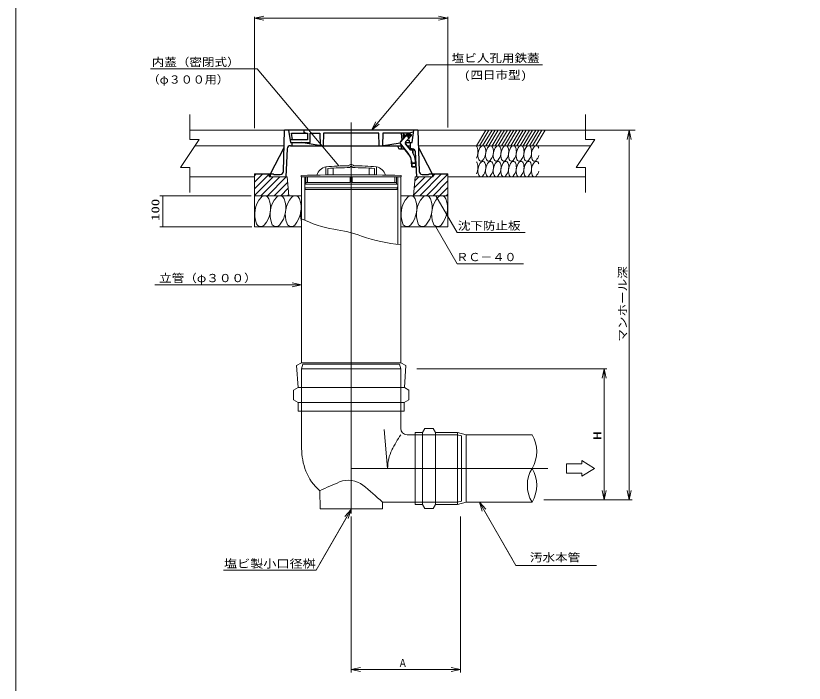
# Model space of a CAD drawing. Units: millimetres on the paper. Extents: x -392 to 404, y -283 to 281.
# Drawn here: x -391.8 to -139, y -150.1 to 63.8 of the extents above; entities that cross this region are included whole.
import ezdxf
from ezdxf.enums import TextEntityAlignment as Align

# ---------------------------------------------------------------- set-up
doc = ezdxf.new("R2010")
doc.units = ezdxf.units.MM
doc.layers.add('0-2__0-3__0-3_LAYER001', color=7, linetype='Continuous', lineweight=18)
doc.layers.add('0-4__0-5__1-1_陣へようこそ', color=7, linetype='Continuous', lineweight=18)
doc.layers.add('0-5__0-0_', color=7, linetype='Continuous')
doc.styles.add('ＭＳ ゴシック', font='')
doc.styles.get('ＭＳ ゴシック').set_extended_font_data('MS Gothic')

# ---------------------------------------------------------------- blocks, each defined once
blk = doc.blocks.new('-000-A$C1F87363D')
at = {"layer": '0-4__0-5__1-1_陣へようこそ', "lineweight": 25}
for p, q in [((-21.746, -13.226), (-21.4, 0)), ((21.4, 0), (-21.4, 0)), ((-20.1, 0), (-19.5, -4)), ((-15.1, -0.7), (-15.1, 0)), ((19.5, -4), (20.1, 0)), ((21.4, 0), (21.746, -13.226)), ((-19.141, -1), (-14, -1)), ((-18.819, -3.15), (-19.141, -1)), ((-14.58, -1), (-15.1, -0.7)), ((-14, -1), (-14, -3.15)), ((-13.2, -1), (-10.1, -1)), ((-13.2, -4), (-13.2, -1)), ((-10.1, -1), (-10, -4.95)), ((-8.9, -1), (-9.001, -5)), ((8.9, -1), (-8.9, -1)), ((9.001, -5), (8.9, -1)), ((10.1, -1), (10, -4.95)), ((18.5, -1), (10.1, -1)), ((16.289, -3.172), (16.1, -1)), ((16.6, -1), (16.6, -2.1)), ((19.996, -0.692), (18.5, -1)), ((-14, -3.15), (-19.628, -3.15)), ((-19.512, -5), (16.053, -5)), ((-19.5, -4), (-13.2, -4)), ((-19, -4), (-19, -5)), ((-9.68, -5), (-16.087, -4)), ((9.68, -5), (15.638, -4.07)), ((15, -5.5), (15, -5)), ((16, -5), (16, -6)), ((17.324, -4), (19.5, -4)), ((18.656, -3.3), (17.855, -3.3)), ((17.907, -5), (19, -5)), ((18.703, -4), (18.656, -3.3)), ((19, -6), (19, -4)), ((-25.9, -14), (-21.545, -5.55)), ((-20.511, -5.948), (-21, -15)), ((15.5, -6), (17.044, -6)), ((19.566, -6), (18.717, -6)), ((21, -15), (20.565, -6.946)), ((21.545, -5.55), (25.9, -14)), ((-31, -14), (-25, -14)), ((-26, -14.1), (-26, -15)), ((-24.8, -14.2), (-22.746, -14.2)), ((22.746, -14.2), (24.8, -14.2)), ((25, -14), (31, -14)), ((26, -14.1), (26, -15))]:
    blk.add_line(p, q, dxfattribs=at)
at = {"layer": '0-4__0-5__1-1_陣へようこそ', "color": 4, "lineweight": 25}
for p, q in [((19.436, -1.65), (17.45, -1.65)), ((18.5, -0.714), (18.5, -2.806))]:
    blk.add_line(p, q, dxfattribs=at)
at = {"layer": '0-4__0-5__1-1_陣へようこそ', "lineweight": 25}
for points in [[(18.036, -1.232), (15.766, -3.752), (18.036, -1.232)], [(17.079, -1.547), (16.6, -1.115), (17.079, -1.547)], [(17.444, -3.757), (18.964, -2.068), (17.444, -3.757)], [(15.749, -4.401), (18.484, -7.778), (15.749, -4.401)], [(19, -6.35), (17.427, -4.407), (19, -6.35)], [(19.75, -6.35), (19, -6.35), (19.75, -6.35)], [(19.75, -7.305), (19.75, -6.35), (19.75, -7.305)], [(19.303, -9.913), (19.398, -11.725), (19.303, -9.913)], [(20.7, -11.725), (20.601, -9.845), (20.7, -11.725)], [(19.341, -10.625), (20.642, -10.625), (19.341, -10.625)], [(19.398, -11.725), (20.7, -11.725), (19.398, -11.725)]]:
    blk.add_lwpolyline(points, dxfattribs=at)
at = {"layer": '0-4__0-5__1-1_陣へようこそ', "color": 4, "lineweight": 25}
for points in [[(19.436, -1.65), (17.45, -1.65), (19.436, -1.65)], [(18.5, -0.714), (18.5, -2.806), (18.5, -0.714)]]:
    blk.add_lwpolyline(points, dxfattribs=at)
at = {"layer": '0-4__0-5__1-1_陣へようこそ', "lineweight": 25}
blk.add_circle((18.5, -1.65), 0.625, dxfattribs=at)
blk.add_circle((18.5, -1.65), 0.625, dxfattribs=at)
for centre, radius, start, end in [((17.3, -2.1), 0.7, 180, 225.18862), ((17.3, -2.1), 0.4, 104.40427, 223.07599), ((16.745, -1.918), 0.5, 318, 48), ((16.745, -1.918), 0.5, 318, 48), ((-19.512, -6), 1, 90, 176.90545), ((16.138, -4.086), 0.5, 138, 219), ((16.138, -4.086), 0.5, 138, 219), ((17.815, -4.092), 0.5, 138, 219), ((17.815, -4.092), 0.5, 138, 219), ((15.5, -5.5), 0.5, 180, 270), ((19.566, -7), 1, 3.09455, 90), ((15.608, -10.106), 5, 3, 34.07152), ((15.608, -10.106), 5, 3, 34.07152), ((15.608, -10.106), 3.7, 3, 39), ((15.608, -10.106), 3.7, 3, 39), ((-24.8, -14), 0.2, 180, 270), ((-22.746, -13.2), 1, 270, 358.5), ((22.746, -13.2), 1, 181.5, 270), ((24.8, -14), 0.2, 270, 0)]:
    blk.add_arc(centre, radius, start, end, dxfattribs=at)

msp = doc.modelspace()

# ---------------------------------------------------------------- linework, layer by layer
at = {"layer": '0-2__0-3__0-3_LAYER001'}
msp.add_lwpolyline([(-391.757, 281.271), (-391.757, -282.729), (404.243, -282.729), (404.243, 281.271)], close=True, dxfattribs=at)
at = {"layer": '0-4__0-5__1-1_陣へようこそ'}
for p, q in [((-315.241, 63.016), (-312.241, 63.654)), ((-315.241, 27.791), (-315.241, 63.466)), ((-253.241, 63.016), (-256.241, 63.654)), ((-253.241, 27.947), (-253.241, 63.466)), ((-315.241, 63.016), (-253.241, 63.016)), ((-315.241, 63.016), (-312.241, 62.379)), ((-253.241, 63.016), (-256.241, 62.379)), ((-284.241, -95.752), (-284.241, 29.565)), ((-277.748, 27.12), (-276.308, 29.828)), ((-277.748, 27.12), (-275.331, 29.008)), ((-336.01, 27.12), (-305.641, 27.12)), ((-262.841, 27.12), (-209.118, 27.12)), ((-244.118, 22.12), (-241.118, 27.12)), ((-243.118, 22.12), (-240.118, 27.12)), ((-242.118, 22.12), (-239.118, 27.12)), ((-241.118, 22.12), (-238.118, 27.12)), ((-240.118, 22.12), (-237.118, 27.12)), ((-239.118, 22.12), (-236.118, 27.12)), ((-238.118, 22.12), (-235.118, 27.12)), ((-237.118, 22.12), (-234.118, 27.12)), ((-236.118, 22.12), (-233.118, 27.12)), ((-235.118, 22.12), (-232.118, 27.12)), ((-234.118, 22.12), (-231.118, 27.12)), ((-233.118, 22.12), (-230.118, 27.12)), ((-232.118, 22.12), (-229.118, 27.12)), ((-231.118, 22.12), (-228.118, 27.12)), ((-230.118, 22.12), (-227.118, 27.12)), ((-229.118, 22.12), (-226.118, 27.12)), ((-228.118, 22.12), (-225.118, 27.12)), ((-227.118, 22.12), (-224.118, 27.12)), ((-226.118, 22.12), (-223.118, 27.12)), ((-225.118, 22.12), (-222.118, 27.12)), ((-213.355, 27.12), (-193.205, 27.12)), ((-195.205, 27.12), (-195.843, 24.12)), ((-195.205, 27.12), (-194.568, 24.12)), ((-334.344, 22.12), (-305.772, 22.12)), ((-262.71, 22.12), (-207.452, 22.12)), ((-315.241, 13.12), (-315.241, -3.88)), ((-310.491, 12.12), (-310.491, 13.12)), ((-257.991, 13.12), (-257.991, 12.12)), ((-253.241, -3.88), (-253.241, 13.12)), ((-336.01, 12.12), (-315.241, 12.12)), ((-310.491, 12.12), (-304.741, 12.12)), ((-304.241, 6.12), (-304.741, 12.12)), ((-299.141, -1.769), (-299.141, 12.12)), ((-269.341, 12.12), (-269.341, -9.436)), ((-268.341, -47.408), (-268.341, 12.12)), ((-263.741, 12.12), (-264.241, 6.12)), ((-257.991, 12.12), (-263.741, 12.12)), ((-253.241, 12.12), (-209.118, 12.12)), ((-316.291, 6.12), (-345.573, 6.12)), ((-344.573, 6.12), (-344.573, -3.904)), ((-315.241, 6.12), (-300.141, 6.12)), ((-268.341, 6.12), (-253.241, 6.12)), ((-253.241, 6.12), (-268.341, 6.12)), ((-316.106, -3.904), (-345.573, -3.904)), ((-315.241, -3.88), (-300.141, -3.88)), ((-253.241, -3.88), (-268.341, -3.88)), ((-250.31, -5.669), (-228.524, -5.669)), ((-250.31, -15.669), (-229.07, -15.669)), ((-300.141, -22.452), (-303.141, -21.814)), ((-300.141, -22.452), (-303.141, -23.089)), ((-300.141, -49.38), (-300.141, -62.88)), ((-268.341, -62.88), (-268.341, -49.38)), ((-263.161, -49.38), (-202.305, -49.38)), ((-203.205, -49.38), (-203.843, -52.38)), ((-203.205, -49.38), (-202.568, -52.38)), ((-301.273, -55.324), (-267.209, -55.324)), ((-267.251, -60.159), (-301.231, -60.159)), ((-300.141, -62.88), (-300.141, -74.883)), ((-268.341, -68.48), (-268.341, -62.88)), ((-273.727, -68.78), (-272.572, -81.28)), ((-266.341, -70.48), (-263.741, -70.48)), ((-284.241, -81.28), (-221.189, -81.28)), ((-294.238, -94.18), (-294.287, -88.415)), ((-203.205, -91.38), (-203.843, -88.38)), ((-195.205, -91.38), (-195.843, -88.38)), ((-195.205, -91.38), (-194.568, -88.38)), ((-274.241, -92.08), (-263.741, -92.08)), ((-243.17, -92.08), (-231.457, -112.367)), ((-243.17, -92.08), (-242.222, -94.997)), ((-243.17, -92.08), (-241.118, -94.359)), ((-284.241, -94.398), (-295.521, -113.935)), ((-284.241, -94.398), (-286.293, -96.677)), ((-284.241, -94.398), (-285.189, -97.315)), ((-241.76, -94.522), (-232.577, -110.426)), ((-285.218, -96.089), (-294.4, -111.994)), ((-284.241, -96.652), (-284.241, -146.652)), ((-249.241, -96.652), (-249.241, -146.652)), ((-231.457, -112.367), (-205.592, -112.367)), ((-295.521, -113.935), (-325.151, -113.935)), ((-284.241, -145.752), (-281.241, -145.114)), ((-284.241, -145.752), (-281.241, -146.39)), ((-249.241, -145.752), (-252.241, -146.39))]:
    msp.add_line(p, q, dxfattribs=at)
for points in [[(-277.748, 27.12), (-260.16, 48.081), (-222.974, 48.081)], [(-288.221, 15.641), (-314.347, 46.778), (-348.587, 46.778)], [(-336.01, 32.12), (-336.01, 24.12), (-333.01, 24.12), (-339.01, 15.12), (-336.01, 15.12), (-336.01, 7.12)], [(-209.118, 32.12), (-209.118, 24.12), (-206.118, 24.12), (-212.118, 15.12), (-209.118, 15.12), (-209.118, 7.12)], [(-195.205, -91.38), (-195.205, 27.12), (-195.205, -91.38)], [(-292.341, 15.394), (-292.341, 12.77), (-292.341, 15.394)], [(-276.141, 12.77), (-276.141, 15.394), (-276.141, 12.77)], [(-315.241, 10.413), (-312.534, 13.12), (-315.241, 10.413)], [(-315.241, 12.535), (-314.655, 13.12), (-315.241, 12.535)], [(-315.241, 8.292), (-310.491, 13.042), (-315.241, 8.292)], [(-291.741, 12.777), (-291.741, 14.839), (-291.741, 12.777)], [(-290.041, 12.795), (-290.041, 14.952), (-290.041, 12.795)], [(-278.441, 14.952), (-278.441, 12.795), (-278.441, 14.952)], [(-276.741, 14.839), (-276.741, 12.777), (-276.741, 14.839)], [(-262.258, 6.12), (-255.258, 13.12), (-262.258, 6.12)], [(-260.137, 6.12), (-253.241, 13.016), (-260.137, 6.12)], [(-257.991, 12.509), (-257.38, 13.12), (-257.991, 12.509)], [(-315.241, 6.171), (-309.291, 12.12), (-315.241, 6.171)], [(-313.17, 6.12), (-307.17, 12.12), (-313.17, 6.12)], [(-311.049, 6.12), (-305.049, 12.12), (-311.049, 6.12)], [(-308.928, 6.12), (-304.601, 10.446), (-308.928, 6.12)], [(-300.141, 12.12), (-300.141, -47.408), (-268.341, -47.408), (-266.715, -48.346), (-267.209, -55.324), (-265.741, -56.165), (-265.741, -59.294), (-267.251, -60.159), (-267.251, -62.88), (-301.231, -62.88), (-301.231, -60.159), (-302.741, -59.294), (-302.741, -56.165), (-301.273, -55.324), (-301.767, -48.346), (-300.141, -47.408)], [(-300.241, 12.12), (-300.241, 12.621), (-300.241, 12.12)], [(-300.241, 12.12), (-268.241, 12.12), (-300.241, 12.12)], [(-298.741, 9.82), (-298.741, 12.12), (-298.741, 9.82)], [(-298.741, 10.32), (-284.541, 10.32), (-298.741, 10.32)], [(-298.241, 12.07), (-298.241, 10.32), (-298.241, 12.07)], [(-284.541, 10.32), (-284.541, 12.12), (-284.541, 10.32)], [(-283.991, 10.32), (-269.791, 10.32), (-283.991, 10.32)], [(-283.941, 12.12), (-283.941, 10.32), (-283.941, 12.12)], [(-270.241, 10.32), (-270.241, 12.07), (-270.241, 10.32)], [(-269.741, 12.12), (-269.741, 9.82), (-269.741, 12.12)], [(-268.241, 12.621), (-268.241, 12.12), (-268.241, 12.621)], [(-264.228, 6.272), (-258.38, 12.12), (-264.228, 6.272)], [(-264.035, 8.586), (-260.501, 12.12), (-264.035, 8.586)], [(-263.843, 10.9), (-262.622, 12.12), (-263.843, 10.9)], [(-258.016, 6.12), (-253.241, 10.895), (-258.016, 6.12)], [(-306.806, 6.12), (-304.438, 8.488), (-306.806, 6.12)], [(-269.341, 9.82), (-299.141, 9.82), (-269.341, 9.82)], [(-298.977, 8.62), (-299.141, 8.918), (-298.977, 8.62)], [(-299.041, 8.42), (-299.041, 8.62), (-299.041, 8.42)], [(-299.041, 8.62), (-269.441, 8.62), (-299.041, 8.62)], [(-298.868, 8.12), (-299.041, 8.42), (-298.868, 8.12)], [(-269.614, 8.12), (-298.868, 8.12), (-269.614, 8.12)], [(-269.441, 8.42), (-269.614, 8.12), (-269.441, 8.42)], [(-269.341, 8.918), (-269.505, 8.62), (-269.341, 8.918)], [(-269.441, 8.62), (-269.441, 8.42), (-269.441, 8.62)], [(-255.895, 6.12), (-253.241, 8.774), (-255.895, 6.12)], [(-300.141, 6.12), (-315.241, 6.12), (-302.079, 6.12)], [(-304.685, 6.12), (-304.275, 6.53), (-304.685, 6.12)], [(-257.116, 6.12), (-250.31, -5.669), (-234.293, -5.669)], [(-253.773, 6.12), (-253.241, 6.652), (-253.773, 6.12)], [(-257.116, -3.88), (-250.31, -15.669), (-234.293, -15.669)], [(-312.462, -22.452), (-347.162, -22.452), (-312.462, -22.452)], [(-300.141, -22.452), (-312.462, -22.452), (-300.692, -22.452)], [(-203.205, -49.38), (-203.205, -91.38), (-202.568, -88.38)], [(-261.361, -69.73), (-263.741, -69.73), (-261.361, -69.73)], [(-263.741, -69.73), (-263.741, -92.83), (-263.741, -69.73)], [(-248.941, -91.731), (-248.941, -70.828), (-250.241, -70.48), (-263.741, -70.48)], [(-260.636, -68.475), (-261.361, -69.73), (-260.636, -68.475)], [(-261.361, -92.83), (-261.361, -69.73), (-261.361, -92.83)], [(-257.966, -68.475), (-260.636, -68.475), (-257.966, -68.475)], [(-257.241, -69.73), (-257.966, -68.475), (-257.241, -69.73)], [(-250.155, -69.73), (-257.241, -69.73), (-250.155, -69.73)], [(-257.241, -69.73), (-257.241, -92.83), (-257.241, -69.73)], [(-247.356, -70.48), (-250.155, -69.73), (-247.356, -70.48)], [(-250.155, -92.83), (-250.155, -69.73), (-250.155, -92.83)], [(-247.356, -92.08), (-247.356, -70.48), (-247.356, -92.08)], [(-247.356, -70.48), (-226.287, -70.48), (-247.356, -70.48)], [(-274.241, -92.08), (-274.241, -94.18), (-294.241, -94.18)], [(-263.741, -92.08), (-250.241, -92.08), (-248.941, -91.731)], [(-263.741, -92.83), (-261.361, -92.83), (-263.741, -92.83)], [(-261.361, -92.83), (-260.636, -94.085), (-261.361, -92.83)], [(-257.966, -94.085), (-257.241, -92.83), (-257.966, -94.085)], [(-257.241, -92.83), (-250.155, -92.83), (-257.241, -92.83)], [(-250.155, -92.83), (-247.356, -92.08), (-250.155, -92.83)], [(-247.356, -92.08), (-226.287, -92.08), (-247.356, -92.08)], [(-222.455, -91.38), (-194.205, -91.38), (-222.455, -91.38)], [(-260.636, -94.085), (-257.966, -94.085), (-260.636, -94.085)], [(-284.241, -145.752), (-249.241, -145.752), (-252.241, -145.114)]]:
    msp.add_lwpolyline(points, dxfattribs=at)
for points in [[(-299.739, -47.88), (-268.743, -47.88), (-268.341, -49.38), (-300.141, -49.38)], [(-215.287, -79.78), (-215.287, -82.78), (-210.287, -82.78), (-210.287, -83.78), (-206.287, -81.28), (-210.287, -78.78), (-210.287, -79.78)]]:
    msp.add_lwpolyline(points, close=True, dxfattribs=at)
for centre, radius, start, end in [((-244.573, 21.405), 0.736, 20.99363, 51.85669), ((-247.771, 20.178), 4.162, 331.37187, 20.99363), ((-239.488, 19.158), 4.162, 139.00637, 200.99363), ((-242.074, 21.405), 0.736, 103.59207, 139.00637), ((-245.272, 20.178), 4.162, 319.00637, 20.99363), ((-242.074, 21.405), 0.736, 20.99363, 76.40793), ((-237.038, 19.158), 4.162, 139.00637, 200.99363), ((-239.624, 21.405), 0.736, 103.59207, 139.00637), ((-242.822, 20.178), 4.162, 319.00637, 20.99363), ((-239.624, 21.405), 0.736, 20.99363, 76.40793), ((-234.588, 19.158), 4.162, 139.00637, 200.99363), ((-237.174, 21.405), 0.736, 103.59207, 139.00637), ((-240.372, 20.178), 4.162, 319.00637, 20.99363), ((-237.174, 21.405), 0.736, 20.99363, 76.40793), ((-232.138, 19.158), 4.162, 139.00637, 200.99363), ((-234.724, 21.405), 0.736, 103.59207, 139.00637), ((-237.922, 20.178), 4.162, 319.00637, 20.99363), ((-234.724, 21.405), 0.736, 20.99363, 76.40793), ((-229.684, 19.158), 4.162, 139.00637, 200.99363), ((-232.27, 21.405), 0.736, 103.59207, 139.00637), ((-235.468, 20.178), 4.162, 319.00637, 20.99363), ((-232.27, 21.405), 0.736, 20.99363, 76.40793), ((-227.234, 19.158), 4.162, 139.00637, 200.99363), ((-229.82, 21.405), 0.736, 103.59207, 139.00637), ((-233.018, 20.178), 4.162, 319.00637, 20.99363), ((-229.82, 21.405), 0.736, 20.99363, 76.40793), ((-224.784, 19.158), 4.162, 139.00637, 200.99363), ((-227.37, 21.405), 0.736, 103.59207, 139.00637), ((-230.568, 20.178), 4.162, 319.00637, 20.99363), ((-227.37, 21.405), 0.736, 20.99363, 76.40793), ((-222.334, 19.158), 4.162, 139.00637, 200.99363), ((-224.92, 21.405), 0.736, 103.59207, 139.00637), ((-224.92, 21.405), 0.736, 20.99363, 76.40793), ((-228.118, 20.178), 4.162, 16.01722, 20.99363), ((-228.118, 20.178), 4.162, 319.00637, 343.98278), ((-291.435, 11.498), 4, 103.09735, 162.10221), ((-291.435, 11.498), 4, 103.09735, 162.10221), ((-284.241, -84.88), 100.6, 90.457, 94.61828), ((-284.241, -84.88), 100.6, 90.457, 94.61828), ((-284.241, 15.12), 1, 36.64106, 143.35894), ((-284.241, 15.12), 1, 36.64106, 143.35894), ((-284.241, 15.12), 0.4, 359.88541, 180.11459), ((-284.241, 15.12), 0.4, 359.88541, 180.11459), ((-284.241, -84.88), 100.6, 85.38172, 89.543), ((-284.241, -84.88), 100.6, 85.38172, 89.543), ((-277.047, 11.498), 4, 17.89779, 76.90265), ((-277.047, 11.498), 4, 17.89779, 76.90265), ((-244.573, 16.381), 0.736, 20.99363, 51.85669), ((-247.771, 15.154), 4.162, 331.37187, 20.99363), ((-239.488, 14.134), 4.162, 139.00637, 200.99363), ((-242.686, 17.93), 0.736, 200.99363, 319.00637), ((-242.074, 16.381), 0.736, 20.99363, 139.00637), ((-245.272, 15.154), 4.162, 319.00637, 20.99363), ((-237.038, 14.134), 4.162, 139.00637, 200.99363), ((-240.236, 17.93), 0.736, 200.99363, 319.00637), ((-239.624, 16.381), 0.736, 20.99363, 139.00637), ((-242.822, 15.154), 4.162, 319.00637, 20.99363), ((-234.588, 14.134), 4.162, 139.00637, 200.99363), ((-237.786, 17.93), 0.736, 200.99363, 319.00637), ((-237.174, 16.381), 0.736, 20.99363, 139.00637), ((-240.372, 15.154), 4.162, 319.00637, 20.99363), ((-232.138, 14.134), 4.162, 139.00637, 200.99363), ((-235.336, 17.93), 0.736, 200.99363, 319.00637), ((-234.724, 16.381), 0.736, 20.99363, 139.00637), ((-237.922, 15.154), 4.162, 319.00637, 20.99363), ((-229.684, 14.134), 4.162, 139.00637, 200.99363), ((-232.883, 17.93), 0.736, 200.99363, 319.00637), ((-232.27, 16.381), 0.736, 20.99363, 139.00637), ((-235.468, 15.154), 4.162, 319.00637, 20.99363), ((-227.234, 14.134), 4.162, 139.00637, 200.99363), ((-230.433, 17.93), 0.736, 200.99363, 319.00637), ((-229.82, 16.381), 0.736, 20.99363, 139.00637), ((-233.018, 15.154), 4.162, 319.00637, 20.99363), ((-224.784, 14.134), 4.162, 139.00637, 200.99363), ((-227.983, 17.93), 0.736, 200.99363, 319.00637), ((-227.37, 16.381), 0.736, 20.99363, 139.00637), ((-230.568, 15.154), 4.162, 319.00637, 20.99363), ((-222.334, 14.134), 4.162, 139.00637, 200.99363), ((-225.533, 17.93), 0.736, 200.99363, 319.00637), ((-224.92, 16.381), 0.736, 20.99363, 139.00637), ((-228.118, 15.154), 4.162, 16.01722, 20.99363), ((-284.235, -626.394), 639.216, 88.56626, 91.43374), ((-284.235, -626.394), 639.216, 88.56626, 91.43374), ((-284.241, -84.88), 100, 90.22918, 94.30122), ((-284.241, -84.88), 100, 90.22918, 94.30122), ((-284.241, -84.88), 100, 85.69878, 89.77082), ((-284.241, -84.88), 100, 85.69878, 89.77082), ((-242.686, 12.907), 0.736, 200.99363, 319.00637), ((-240.236, 12.907), 0.736, 200.99363, 319.00637), ((-237.786, 12.907), 0.736, 200.99363, 319.00637), ((-235.336, 12.907), 0.736, 200.99363, 319.00637), ((-232.883, 12.907), 0.736, 200.99363, 319.00637), ((-230.433, 12.907), 0.736, 200.99363, 319.00637), ((-227.983, 12.907), 0.736, 200.99363, 319.00637), ((-225.533, 12.907), 0.736, 200.99363, 319.00637), ((-228.118, 15.154), 4.162, 319.00637, 343.98278), ((-306.849, 0.118), 8.323, 139.00637, 200.99363), ((-312.02, 4.613), 1.472, 20.99363, 139.00637), ((-318.417, 2.158), 8.323, 319.00637, 20.99363), ((-301.949, 0.118), 8.323, 139.00637, 200.99363), ((-307.12, 4.613), 1.472, 20.99363, 139.00637), ((-313.517, 2.158), 8.323, 319.00637, 20.99363), ((-297.049, 0.118), 8.323, 139.00637, 200.99363), ((-302.22, 4.613), 1.472, 20.99363, 139.00637), ((-308.617, 2.158), 8.323, 319.00637, 20.99363), ((-259.949, 0.118), 8.323, 139.00637, 200.99363), ((-265.12, 4.613), 1.472, 20.99363, 139.00637), ((-271.517, 2.158), 8.323, 319.00637, 20.99363), ((-255.049, 0.118), 8.323, 139.00637, 200.99363), ((-260.22, 4.613), 1.472, 20.99363, 139.00637), ((-266.617, 2.158), 8.323, 319.00637, 20.99363), ((-250.149, 0.118), 8.323, 139.00637, 200.99363), ((-255.32, 4.613), 1.472, 20.99363, 139.00637), ((-261.717, 2.158), 8.323, 319.00637, 20.99363), ((-292.149, 0.118), 8.323, 163.7766, 196.2234), ((-284.346, 30.424), 35.43, 243.52437, 261.0956), ((-313.246, -2.337), 1.472, 200.99363, 319.00637), ((-308.346, -2.337), 1.472, 200.99363, 319.00637), ((-303.446, -2.337), 1.472, 200.99363, 319.00637), ((-297.569, -53.976), 50, 70.55249, 81.0956), ((-266.346, -2.337), 1.472, 200.99363, 319.00637), ((-261.446, -2.337), 1.472, 200.99363, 319.00637), ((-256.546, -2.337), 1.472, 200.99363, 319.00637), ((-264.14, 40.701), 50.406, 250.55249, 265.21897), ((-235.237, -93.074), 40.079, 145.6848, 153.79656), ((-266.341, -68.48), 2, 180, 270), ((-235.257, -75.88), 10.47, 328.95178, 31.04822), ((-235.257, -75.88), 10.47, 328.95178, 31.04822), ((-280.141, -74.883), 20, 180, 201.27997), ((-259.203, -81.28), 13.368, 153.79656, 180), ((-284.241, -76.48), 15.6, 201.27997, 229.91229), ((-217.317, -86.68), 10.47, 148.95178, 211.04822), ((-217.317, -86.68), 10.47, 148.95178, 211.04822), ((-235.257, -86.68), 10.47, 328.95178, 31.04822), ((-235.257, -86.68), 10.47, 328.95178, 31.04822), ((-233.728, -217.029), 142.158, 112.42435, 115.21349), ((-285.125, -92.481), 7.422, 51.28086, 112.42435), ((-351.165, -174.857), 113.002, 47.09871, 51.29719)]:
    msp.add_arc(centre, radius, start, end, dxfattribs=at)

# ---------------------------------------------------------------- block references
at = {"layer": '0-5__0-0_'}
msp.add_blockref('-000-A$C1F87363D', (-284.241, 27.12), dxfattribs=at)

# ---------------------------------------------------------------- texts
at = {"layer": '0-4__0-5__1-1_陣へようこそ', "style": 'ＭＳ ゴシック'}
for s, width, p in [('内蓋（密閉式）', 1.15, (-348.178, 46.845)), ('塩ビ人孔用鉄蓋', 1.15, (-252.032, 48.147)), ('(四日市型)', 1.15, (-248.059, 42.713)), ('（φ３００用）', 1.1, (-349.492, 41.262)), ('沈下防止板', 1.15, (-250.09, -5.577)), ('ＲＣ－４０', 1.1, (-250.542, -15.627)), ('立管（φ３００）', 1.15, (-345.795, -22.362)), ('汚水本管', 1.15, (-226.962, -111.895)), ('塩ビ製小口径桝', 1.2, (-325.021, -113.868)), ('Ａ', 0.8, (-269.144, -145.722))]:
    msp.add_text(s, height=2.566, dxfattribs=dict(at, width=width)).set_placement(p, align=Align.BOTTOM_LEFT)
for s, width, p in [('100', 1.35, (-344.959, -1.957)), ('マンホール深', 1.15, (-195.157, -40.655)), ('H', 1.65, (-203.322, -72.228))]:
    msp.add_text(s, height=2.566, rotation=90, dxfattribs=dict(at, width=width)).set_placement(p, align=Align.BOTTOM_LEFT)

doc.saveas('drawing.dxf')
